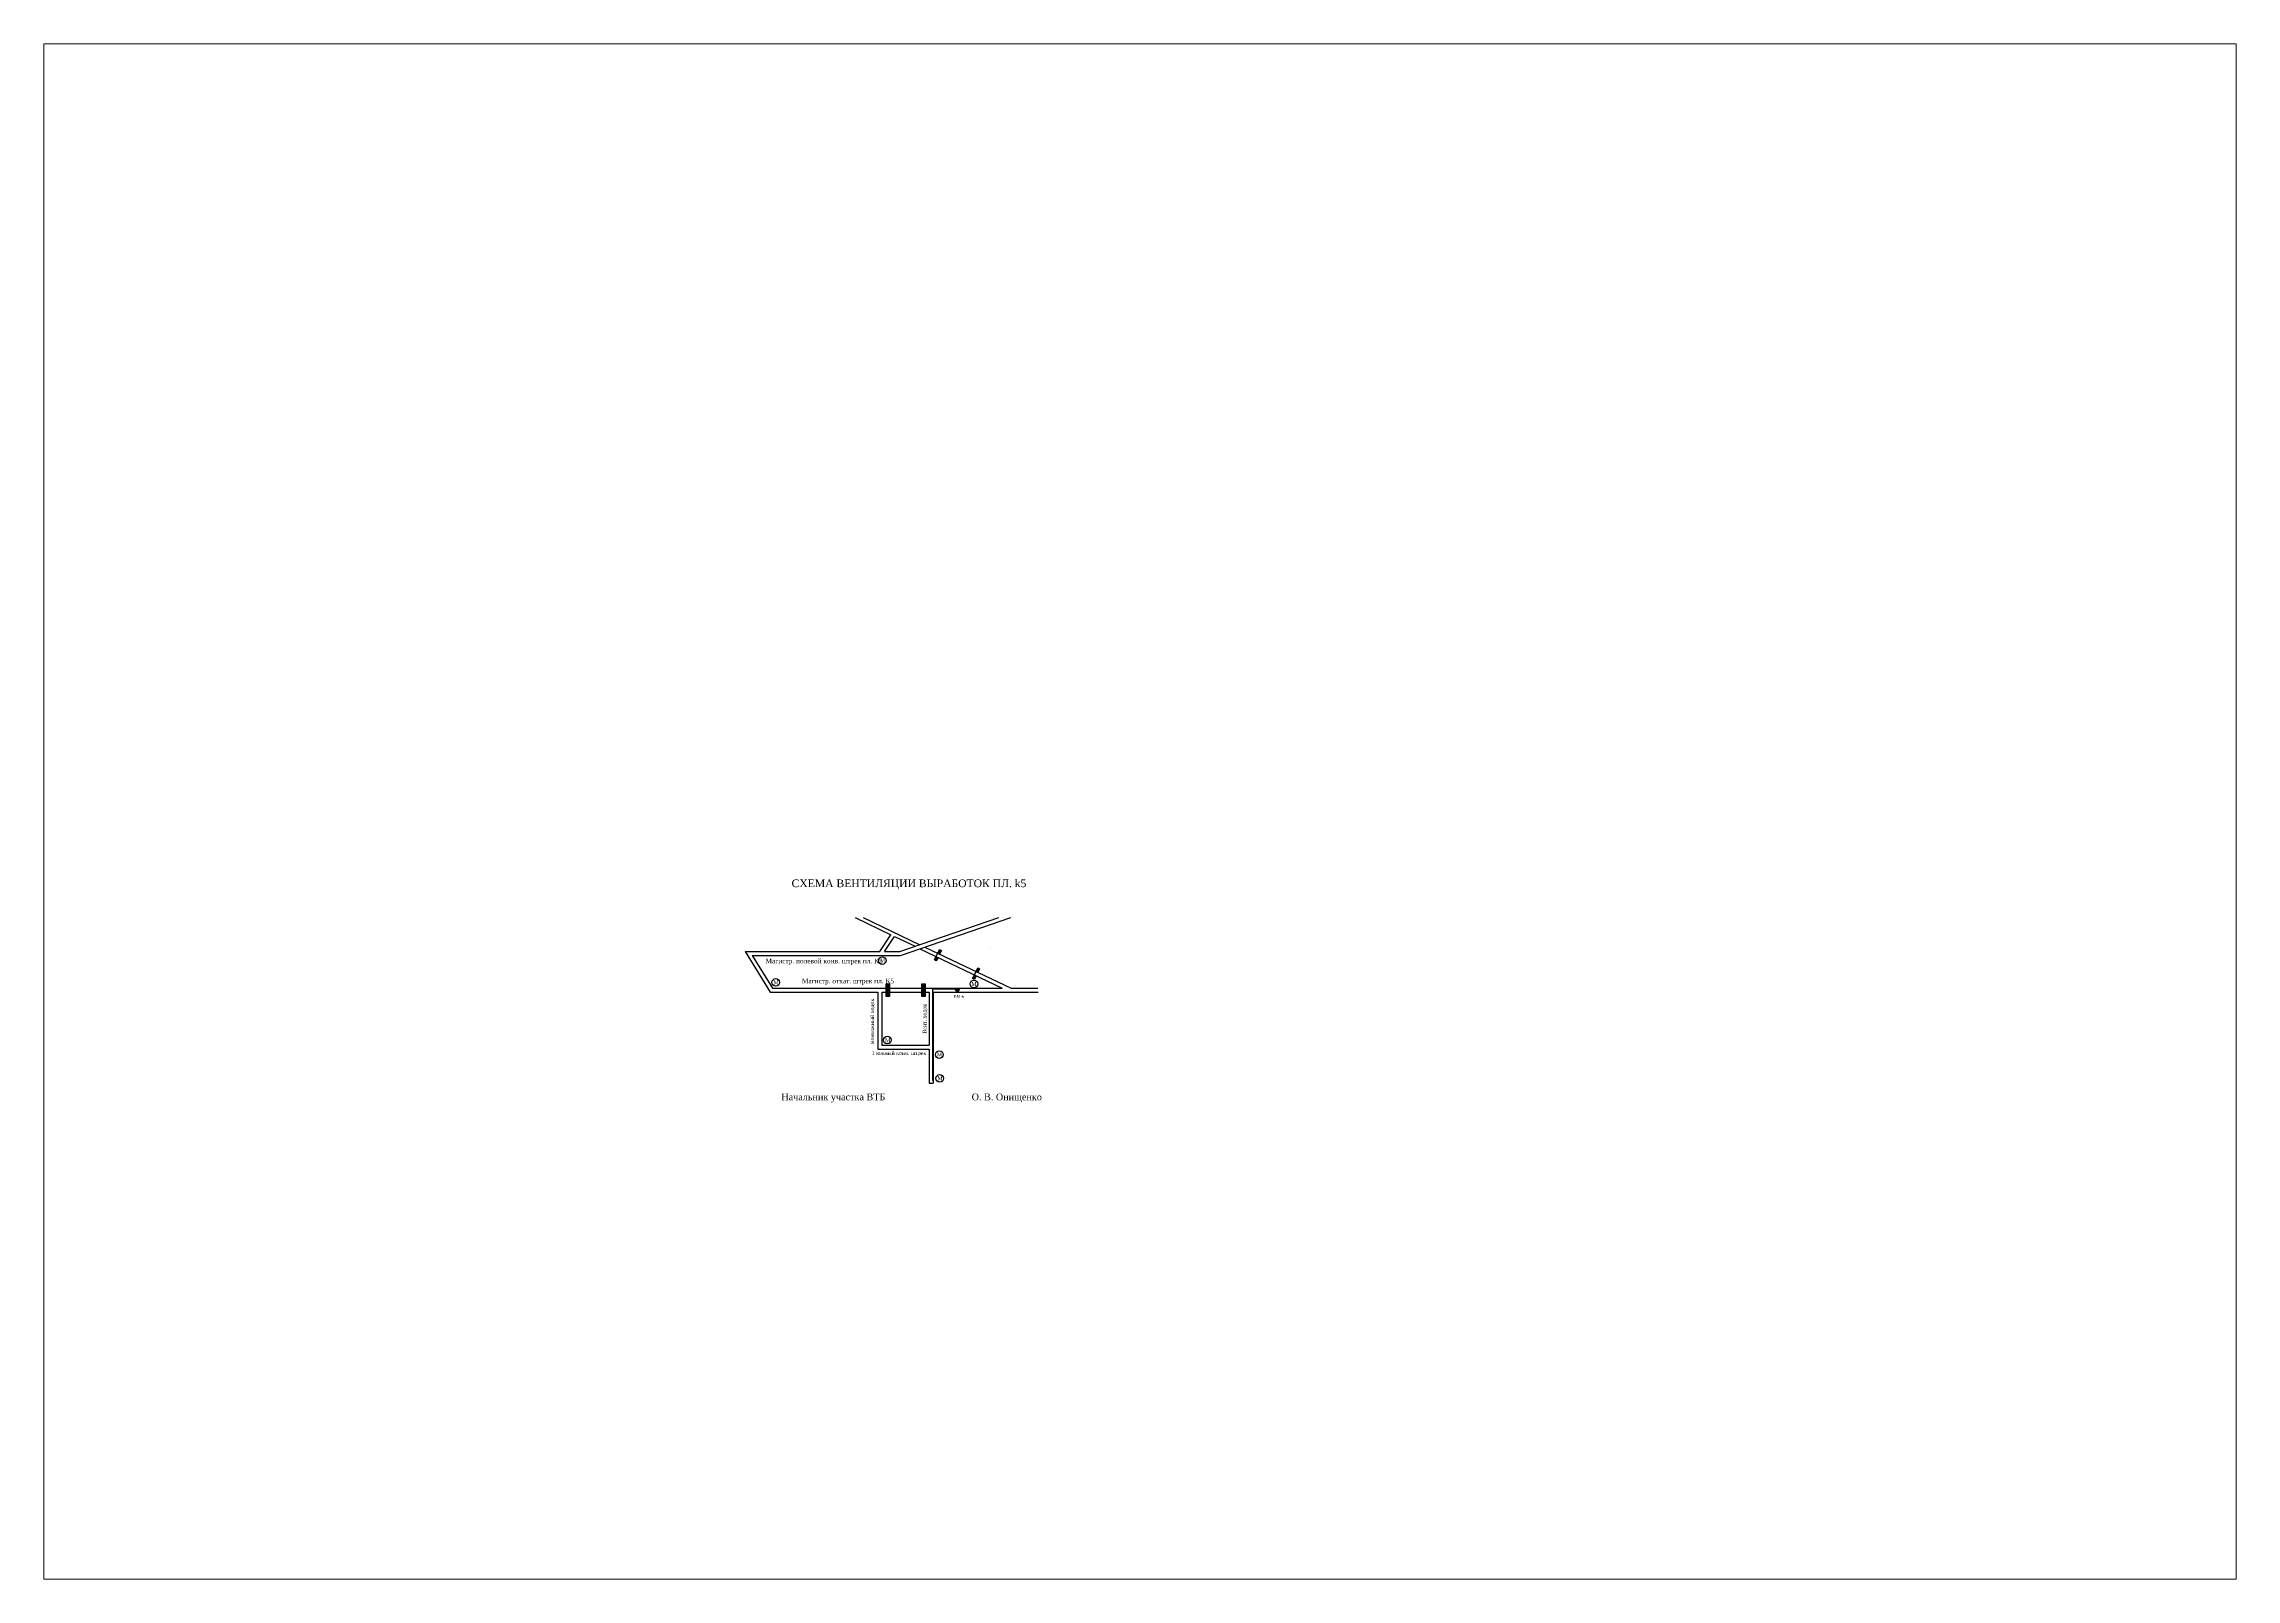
# Paper-space layout 'Layout2' of a CAD drawing. Header units: millimetres. Extents: x 29 to 262, y 20 to 183.
# The model-space entities are those that its viewports show. They can reach past a viewport. Long polylines and large blocks are cut down to what shows.
import ezdxf

# ---------------------------------------------------------------- set-up
doc = ezdxf.new("R2010")
doc.units = ezdxf.units.MM
for name, color, linetype in [('Q', 7, 'Continuous'), ('ВМП', 7, 'Continuous'), ('Датчики метана', 7, 'Continuous'), ('Двери', 7, 'Continuous'), ('название', 1, 'Continuous')]:
    doc.layers.add(name, color=color, linetype=linetype)
doc.styles.get("Standard").update_dxf_attribs({"font": 'TIMES.TTF', "height": 10})

msp = doc.modelspace()

# ---------------------------------------------------------------- hatches: boundary and pattern name
h = msp.add_hatch(color=7)
h.paths.add_polyline_path([(-540.3, -226), (-543.6, -226), (-543.6, -230.4), (-540.3, -230.4)])
h.paths.add_polyline_path([(-540.3, -230.4), (-543.6, -230.4), (-543.6, -234.4), (-540.3, -234.4)])
h.paths.add_polyline_path([(-540.3, -234.4), (-543.6, -234.4), (-543.6, -238.9), (-540.3, -238.9)])
h = msp.add_hatch(color=7)
h.paths.add_polyline_path([(-503.1, -226), (-506.5, -226), (-506.5, -230.4), (-503.1, -230.4)])
h.paths.add_polyline_path([(-503.1, -230.4), (-506.5, -230.4), (-506.5, -234.4), (-503.1, -234.4)])
h.paths.add_polyline_path([(-503.1, -234.4), (-506.5, -234.4), (-506.5, -238.9), (-503.1, -238.9)])
at = {"layer": 'Двери'}
h = msp.add_hatch(color=256, dxfattribs=at)
h.paths.add_polyline_path([(-488, -194.7), (-486.2, -191), (-488.2, -190), (-490, -193.7), (-489.9, -193.8), (-488.2, -190.1), (-486.4, -191), (-488.1, -194.6)])
h.paths.add_polyline_path([(-491.6, -197.4), (-489.9, -193.8), (-490, -193.7), (-491.7, -197.3)])
h.paths.add_polyline_path([(-491.5, -202), (-489.7, -198.3), (-489.8, -198.2), (-491.5, -201.8), (-493.3, -201), (-491.6, -197.4), (-491.7, -197.3), (-493.5, -201)])
h = msp.add_hatch(color=3, dxfattribs=at)
h.paths.add_polyline_path([(-486.4, -191), (-488.2, -190.1), (-489.9, -193.8), (-488.1, -194.6)])
h.paths.add_polyline_path([(-493.3, -201), (-491.5, -201.8), (-489.8, -198.2), (-491.6, -197.4)])
h = msp.add_hatch(color=256, dxfattribs=at)
h.paths.add_polyline_path([(-448.2, -214), (-446.4, -210.3), (-448.4, -209.3), (-450.2, -213), (-450.1, -213.1), (-448.4, -209.4), (-446.6, -210.3), (-448.3, -213.9)])
h.paths.add_polyline_path([(-451.8, -216.7), (-450.1, -213.1), (-450.2, -213), (-451.9, -216.6)])
h.paths.add_polyline_path([(-451.7, -221.3), (-449.9, -217.6), (-450, -217.5), (-451.7, -221.1), (-453.5, -220.3), (-451.8, -216.7), (-451.9, -216.6), (-453.7, -220.3)])
h = msp.add_hatch(color=3, dxfattribs=at)
h.paths.add_polyline_path([(-446.6, -210.3), (-448.4, -209.4), (-450.1, -213.1), (-448.3, -213.9)])
h.paths.add_polyline_path([(-453.5, -220.3), (-451.7, -221.1), (-450, -217.5), (-451.8, -216.7)])

# ---------------------------------------------------------------- linework, layer by layer
for p, q in [((-575.9, -156.9), (-538.7, -174.7)), ((-567.6, -156.9), (-508.5, -185.1)), ((-529.6, -192.3), (-426.4, -156.9)), ((-528.9, -196.3), (-414, -156.9)), ((-550.4, -192.3), (-538.7, -174.7)), ((-545.6, -192.3), (-535, -176.4)), ((-535, -176.4), (-513.4, -186.7)), ((-690.5, -192.3), (-664.4, -234.4)), ((-690.5, -192.3), (-550.4, -192.3)), ((-683.3, -196.3), (-662.1, -230.4)), ((-683.3, -196.3), (-528.9, -196.3)), ((-570.9, -196.3), (-541.5, -196.3)), ((-545.6, -192.3), (-529.6, -192.3)), ((-508.7, -189.4), (-422.8, -230.4)), ((-503.3, -187.5), (-413.5, -230.4)), ((-434.6, -188), (-434.6, -188)), ((-664.4, -234.4), (-568.3, -234.4)), ((-662.1, -230.4), (-494.8, -230.4)), ((-568.4, -234.4), (-552.3, -234.4)), ((-552.3, -234.4), (-552.3, -293.7)), ((-548.3, -234.4), (-548.3, -289.7)), ((-548.3, -234.4), (-499.1, -234.4)), ((-499.1, -234.4), (-498.8, -234.4)), ((-498.8, -234.4), (-498.8, -289.7)), ((-494.8, -230.4), (-422.8, -230.4)), ((-494.8, -234.4), (-494.8, -329.4)), ((-494.8, -234.4), (-407.1, -234.4)), ((-413.5, -230.4), (-385.9, -230.4)), ((-408.6, -234.4), (-385.4, -234.4)), ((-552.3, -293.7), (-498.8, -293.7)), ((-548.3, -289.7), (-498.8, -289.7)), ((-548.3, -289.7), (-548.3, -289.7)), ((-548.3, -293.7), (-548.3, -293.7)), ((-498.8, -293.7), (-498.8, -329.4)), ((-498.8, -329.4), (-494.8, -329.4))]:
    msp.add_line(p, q)
for points in [[(-543.6, -226), (-540.3, -226), (-540.3, -238.9), (-543.6, -238.9)], [(-506.5, -226), (-503.1, -226), (-503.1, -238.9), (-506.5, -238.9)]]:
    msp.add_lwpolyline(points, close=True)
at = {"layer": 'Q'}
for p, q in [((-468.3, -230.9), (-471, -233.4)), ((-469.7, -232.2), (-469.7, -232.2))]:
    msp.add_line(p, q, dxfattribs=at)
at = {"layer": 'ВМП'}
for p, q in [((-471.3, -231.4), (-495.7, -231.4)), ((-495.6, -231.4), (-495.6, -326.5)), ((-468.4, -233.5), (-471, -230.9))]:
    msp.add_line(p, q, dxfattribs=at)
msp.add_circle((-469.7, -232.2), 1.85, dxfattribs=at)
at = {"layer": 'Датчики метана', "color": 7}
for centre in [(-547.8, -201.6), (-658.6, -224.4), (-452.4, -226), (-542.5, -284.4), (-488.4, -299.5), (-487.9, -324.3)]:
    msp.add_circle(centre, 4, dxfattribs=at)
at = {"layer": 'Двери'}
for points in [[(-489.7, -198.3), (-491.5, -202), (-493.5, -201), (-488.2, -190), (-486.2, -191), (-488, -194.7)], [(-489.8, -198.2), (-491.5, -201.8), (-493.3, -201), (-488.2, -190.1), (-486.4, -191), (-488.1, -194.6)], [(-449.9, -217.6), (-451.7, -221.3), (-453.7, -220.3), (-448.4, -209.3), (-446.4, -210.3), (-448.2, -214)], [(-450, -217.5), (-451.7, -221.1), (-453.5, -220.3), (-448.4, -209.4), (-446.6, -210.3), (-448.3, -213.9)]]:
    msp.add_lwpolyline(points, dxfattribs=at)

# ---------------------------------------------------------------- texts
for s, height, p in [('Магистр. полевой конв. штрек пл. К5', 5, (-669.3, -204.5)), ('Магистр. откат. штрек пл. К5', 5, (-631.4, -225.4)), ('1 южный конв. штрек', 4, (-558.8, -299.8)), ('Начальник участка ВТБ                                  О. В. Онищенко', 7, (-652.8, -347.1))]:
    msp.add_text(s, height=height).set_placement(p)
for s, p in [('монтажный ходок', (-556.5, -288.6)), ('Вент. ходок', (-501.7, -277.7))]:
    msp.add_text(s, height=4, rotation=90).set_placement(p)
at = {"layer": 'ВМП'}
msp.add_text('ВМ-6', height=3, dxfattribs=at).set_placement((-473.5, -240.4))
at = {"layer": 'Датчики метана'}
for p in [(-550.2, -203.5), (-660.9, -226.3), (-455, -228), (-544.8, -286.6), (-491, -301.5), (-490.3, -326.2)]:
    msp.add_text('M', height=4, dxfattribs=at).set_placement(p)
at = {"layer": 'название', "color": 0, "lineweight": 20}
msp.add_text('СХЕМА ВЕНТИЛЯЦИИ ВЫРАБОТОК ПЛ. k5', height=8, dxfattribs=at).set_placement((-642.1, -125.2))

psp = doc.layouts.new('Layout2')

# ---------------------------------------------------------------- viewports
at = {"layer": '0', "color": 7}
psp.add_viewport(center=(145.33, 101.81), size=(232.53, 162.8987), view_center_point=(-279.51, -46.44), view_height=1598.4981, dxfattribs=at)

doc.saveas('drawing.dxf')
